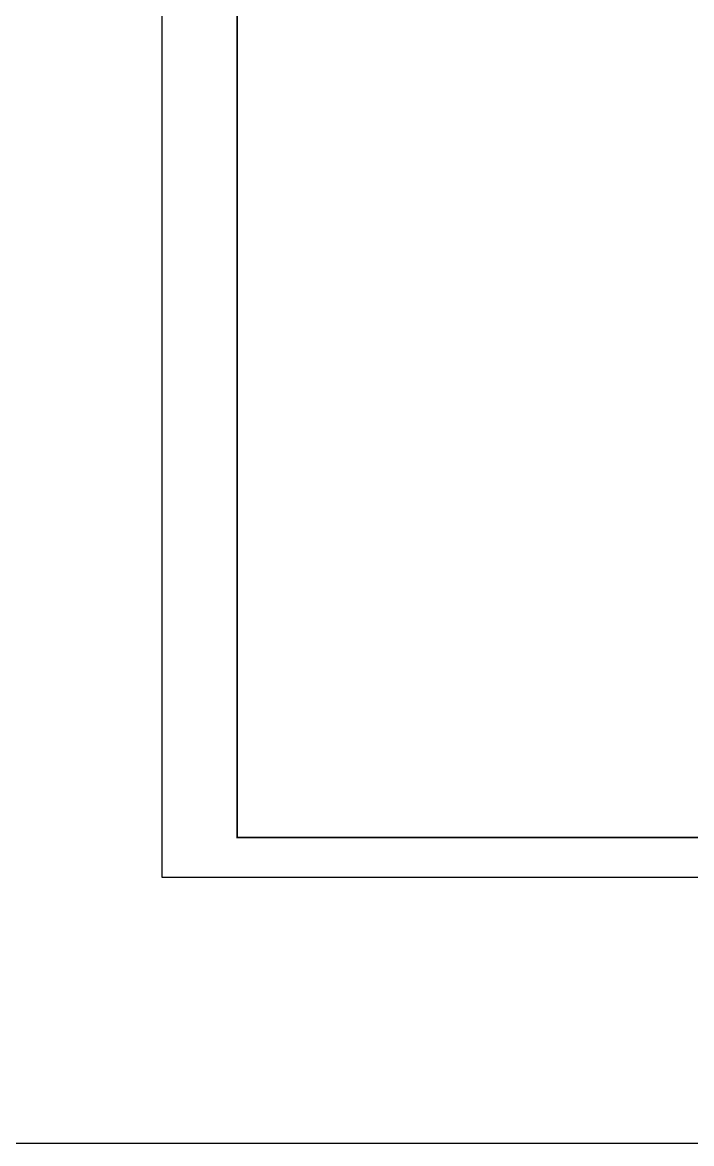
# Model space of a CAD drawing. Extents: x -1855204 to -1466800, y -1308584 to -996495.
# Drawn here: x -1551907 to -1540168, y -1090474 to -1070811 of the extents above; entities that cross this region are included whole.
import ezdxf

# ---------------------------------------------------------------- set-up
doc = ezdxf.new("R2010")
doc.units = 0
doc.header["$LTSCALE"] = 150
doc.layers.get('Defpoints').update_dxf_attribs({"lineweight": 18})
for name, color, linetype, lineweight in [('05.Text', 253, 'Continuous', 18), ('11.Khung bo', 32, 'Continuous', 50), ('12.Khung', 36, 'Continuous', 25), ('KCVN-THAY', 7, 'Continuous', 25)]:
    doc.layers.add(name, color=color, linetype=linetype, lineweight=lineweight)

# ---------------------------------------------------------------- blocks, each defined once
blk = doc.blocks.new('*U4')
at = {"layer": 'KCVN-THAY', "color": 140}
blk.add_lwpolyline([(214871.76, 86966.68), (215381.8, 86966.68), (215381.8, 86579.68), (214871.76, 86579.68)], close=True, dxfattribs=at)
blk = doc.blocks.new('100')
at = {"layer": '11.Khung bo', "const_width": 26.7}
blk.add_lwpolyline([(1860913, -945240), (1860913, -916940), (1896063, -916940), (1896063, -945240)], close=True, dxfattribs=at)
at = {"layer": '12.Khung', "color": 1}
blk.add_lwpolyline([(1901579, -945940), (1901579, -916240), (1859580, -916240), (1859580, -945940)], close=True, dxfattribs=at)

msp = doc.modelspace()

# ---------------------------------------------------------------- block references
at = {"layer": '05.Text', "xscale": 0.991454545641318, "yscale": 0.991454545641318, "zscale": 0.9914545456793755}
msp.add_blockref('100', (-3393151.6, -147944.3), dxfattribs=at)
at = {"layer": 'Defpoints', "xscale": 100, "yscale": 100, "zscale": 100}
msp.add_blockref('*U4', (-23040930.3, -9748442.1), dxfattribs=at)

doc.saveas('drawing.dxf')
